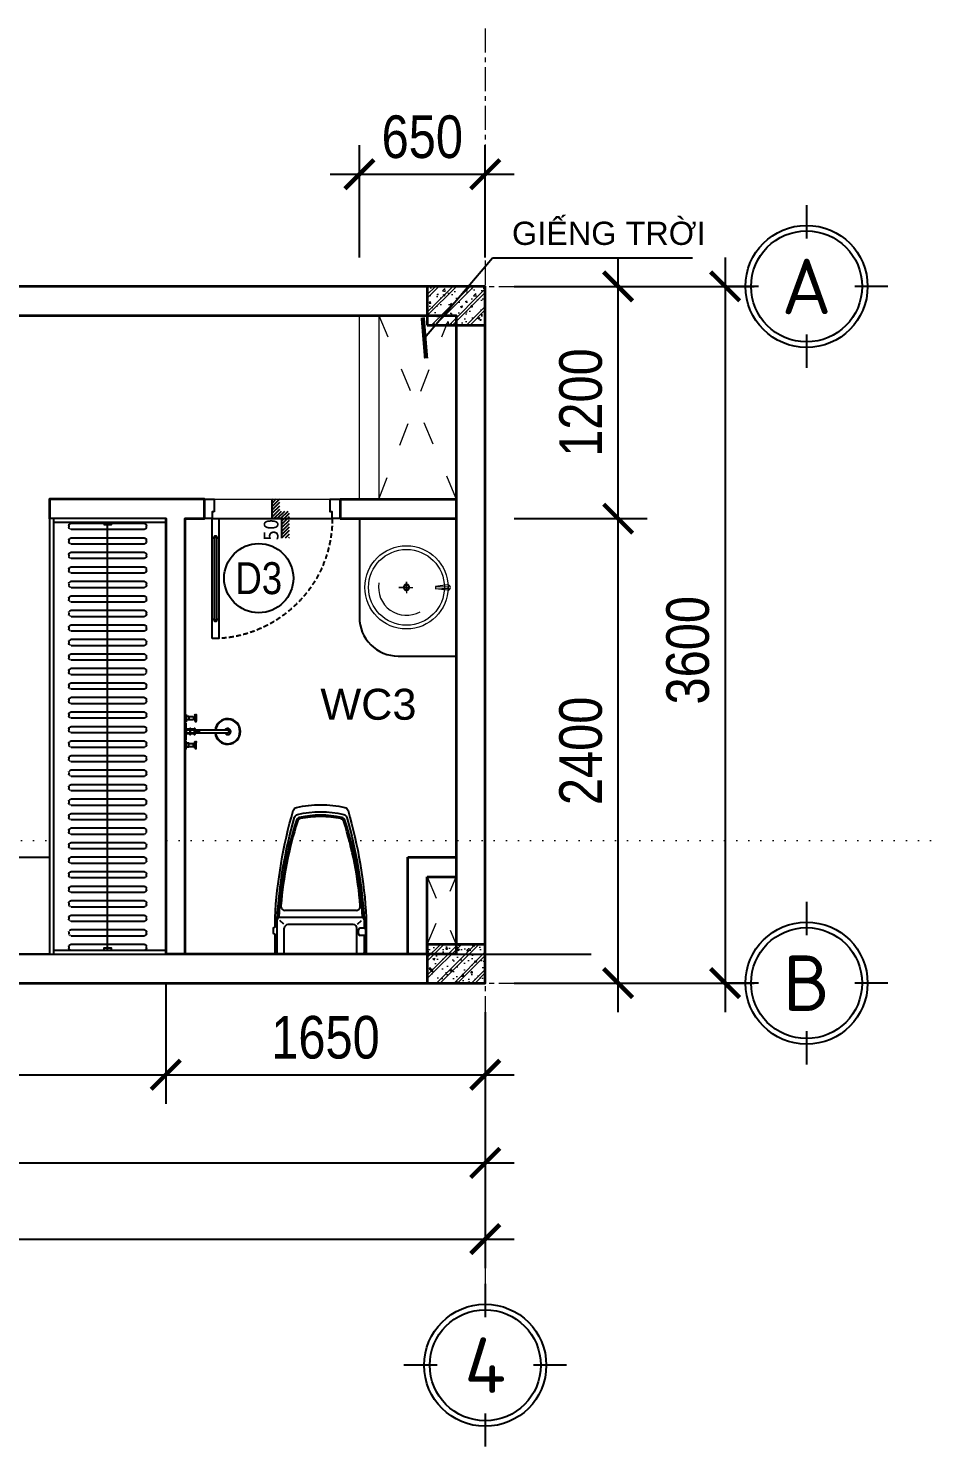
# Model space of a CAD drawing. Header units: inches. Extents: x 236662 to 497023, y -248575 to 81795.
# Drawn here: x 304885 to 309534, y -37634 to -30306 of the extents above; entities that cross this region are included whole.
import ezdxf
from ezdxf.enums import TextEntityAlignment as Align

# ---------------------------------------------------------------- set-up
doc = ezdxf.new("R2010")
doc.units = ezdxf.units.IN
doc.header["$LTSCALE"] = 10
doc.header["$MEASUREMENT"] = 0
doc.set_wipeout_variables(frame=1)
for name, pattern in [('ACAD_ISO03W100', [30, 12, -18]), ('CENTER', [2, 1.25, -0.25, 0.25, -0.25]), ('CENTER2', [1.125, 0.75, -0.125, 0.125, -0.125]), ('DOT2', [0.125, 0, -0.125]), ('HIDDEN', [0.375, 0.25, -0.125])]:
    doc.linetypes.add(name, pattern=pattern)
for name, color, linetype in [('01. HP_TEXT', 9, 'Continuous'), ('04. HP_CUA', 153, 'Continuous'), ('07. HP_KY HIEU', 43, 'Continuous'), ('07. HP_KY HIEU @ 1', 43, 'Continuous'), ('08. HP_DIM', 118, 'Continuous'), ('10. HP_VAT DUNG 1', 144, 'Continuous'), ('TEXT', 2, 'Continuous'), ('truc', 2, 'CENTER2')]:
    doc.layers.add(name, color=color, linetype=linetype)
for name, color, linetype, lineweight in [('02. HP_BE TONG', 1, 'Continuous', 35), ('03. HP_TUONG', 2, 'Continuous', 35), ('05. HP_TRUC', 251, 'CENTER', 5), ('06. HP_THAY 2', 147, 'Continuous', 13), ('09_HP_HATCH', 8, 'Continuous', 5), ('14. HP_OPENING', 250, 'ACAD_ISO03W100', 5), ('net-025', 3, 'Continuous', 25)]:
    doc.layers.add(name, color=color, linetype=linetype, lineweight=lineweight)
doc.styles.add('ISOCP50', font='isocpeur.ttf')
doc.styles.get("Standard").update_dxf_attribs({"font": 'arial.ttf'})
doc.styles.add('Tahoma', font='tahoma.ttf')
doc.styles.add('TEXT (none)', font='arial.ttf')
doc.styles.add('text2', font='VHELVCN.TTF')
doc.styles.add('TEXTS', font='VHELVCN.TTF')
doc.styles.add('TITLE', font='VHELVCN.TTF')
doc.dimstyles.new('AL-100', dxfattribs={"dimtxt": 220, "dimasz": 150, "dimexe": 150, "dimexo": 150, "dimgap": 80, "dimtad": 1, "dimdec": 0, "dimzin": 9, "dimtxsty": 'text2', "dimblk": 'ARCHTICK', "dimcen": 1, "dimdle": 150, "dimclrd": 256, "dimclre": 256, "dimclrt": 7, "dimadec": 0, "dimazin": 0, "dimtfac": 1, "dimtdec": 0, "dimtix": 1, "dimtmove": 2, "dimatfit": 3, "dimldrblk": 'ARCHTICK', "dimfxl": 1, "dimtolj": 1, "dimtzin": 0, "dimlwd": -1, "dimlwe": -1, "dimarcsym": 0})

# ---------------------------------------------------------------- blocks, each defined once
blk = doc.blocks.new('_ArchTick')
at = {"color": 0, "linetype": 'ByBlock', "const_width": 0.15}
blk.add_lwpolyline([(-0.5, -0.5), (0.5, 0.5)], dxfattribs=at)
blk = doc.blocks.new('*D125')
at = {"layer": '08. HP_DIM', "transparency": 16777216}
for p, q in [((292244.5, -35389.2), (292244.5, -36712.1)), ((307244.5, -35389.2), (307244.5, -36712.1)), ((292094.5, -36562.1), (307394.5, -36562.1))]:
    blk.add_line(p, q, dxfattribs=at)
at = {"layer": 'Defpoints', "color": 0, "transparency": 16777216}
for p in [(292244.5, -35239.2), (307244.5, -35239.2), (307244.5, -36562.1)]:
    blk.add_point(p, dxfattribs=at)
at = {"layer": '08. HP_DIM', "transparency": 16777216, "xscale": 150, "yscale": 150, "zscale": 150, "rotation": 180}
blk.add_blockref('_ArchTick', (292244.5, -36562.1), dxfattribs=at)
at = {"layer": '08. HP_DIM', "transparency": 16777216, "xscale": 150, "yscale": 150, "zscale": 150}
blk.add_blockref('_ArchTick', (307244.5, -36562.1), dxfattribs=at)
at = {"layer": '08. HP_DIM', "color": 7, "transparency": 16777216, "insert": (299244.5, -36369.8), "char_height": 220, "attachment_point": 5, "style": 'text2'}
blk.add_mtext('\\A1;15000', dxfattribs=at)
blk = doc.blocks.new('*D128')
at = {"layer": '08. HP_DIM', "transparency": 16777216}
for p, q in [((305594.5, -35239.2), (305594.5, -35862.7)), ((301794.5, -35389.2), (301794.5, -35862.7)), ((301644.5, -35712.7), (305744.5, -35712.7))]:
    blk.add_line(p, q, dxfattribs=at)
at = {"layer": 'Defpoints', "color": 0, "transparency": 16777216}
for p in [(305594.5, -35089.2), (301794.5, -35239.2), (305594.5, -35712.7)]:
    blk.add_point(p, dxfattribs=at)
at = {"layer": '08. HP_DIM', "transparency": 16777216, "xscale": 150, "yscale": 150, "zscale": 150, "rotation": 180}
blk.add_blockref('_ArchTick', (301794.5, -35712.7), dxfattribs=at)
at = {"layer": '08. HP_DIM', "transparency": 16777216, "xscale": 150, "yscale": 150, "zscale": 150}
blk.add_blockref('_ArchTick', (305594.5, -35712.7), dxfattribs=at)
at = {"layer": '08. HP_DIM', "color": 7, "transparency": 16777216, "insert": (303694.5, -35520.4), "char_height": 220, "attachment_point": 5, "style": 'text2'}
blk.add_mtext('\\A1;3800', dxfattribs=at)
blk = doc.blocks.new('grid test1')
at = {"ltscale": 20}
for p, q in [((0, 440), (0, 260)), ((-260, 0), (-440, 0)), ((440, 0), (260, 0)), ((0, -260), (0, -440))]:
    blk.add_line(p, q, dxfattribs=at)
at = {"color": 251, "ltscale": 20, "true_color": 0x636466}
for radius in [330, 300]:
    blk.add_circle((0, 0), radius, dxfattribs=at)
at = {"layer": '01. HP_TEXT', "color": 2, "ltscale": 20, "true_color": 0xf1eb1f, "style": 'ISOCP50'}
blk.add_attdef('GRID', text='', height=300, dxfattribs=at).set_placement((-36.9, 0.3), align=Align.MIDDLE_CENTER)
blk = doc.blocks.new('zcsadsdasd3')
at = {"layer": '05. HP_TRUC', "ltscale": 10}
for p, q in [((0, 4933.4), (0, -1554.2)), ((-15929.6, 3600), (1239.1, 3600)), ((-15929.6, 0), (1239.1, 0))]:
    blk.add_line(p, q, dxfattribs=at)
at = {"layer": '07. HP_KY HIEU @ 1', "ltscale": 20}
ref = blk.add_blockref('grid test1', (1659.5, 3600), dxfattribs=dict(at, xscale=0.9555000001564621, yscale=0.9555000001564621, zscale=0.9555000001564621))
ref.add_attrib('GRID', 'A', dxfattribs={"layer": 'TEXT', "ltscale": 20, "height": 286.6, "style": 'ISOCP50'}).set_placement((1659.5, 3600), align=Align.MIDDLE_CENTER)
ref = blk.add_blockref('grid test1', (1659.5, 0), dxfattribs=dict(at, xscale=0.9555000001564621, yscale=0.9555000001564621, zscale=0.9555000001564621))
ref.add_attrib('GRID', 'B', dxfattribs={"layer": 'TEXT', "ltscale": 20, "height": 286.6, "style": 'ISOCP50'}).set_placement((1659.5, 0), align=Align.MIDDLE_CENTER)
ref = blk.add_blockref('grid test1', (0, -1974.6), dxfattribs=dict(at, xscale=0.9555000001564621, yscale=0.9555000001564621, zscale=0.9555000001564621))
ref.add_attrib('GRID', '4', dxfattribs={"layer": 'TEXT', "ltscale": 20, "height": 286.6, "style": 'ISOCP50'}).set_placement((0, -1974.6), align=Align.MIDDLE_CENTER)
blk = doc.blocks.new('*D139')
at = {"layer": '08. HP_DIM', "transparency": 16777216}
for p, q in [((305594.5, -35239.2), (305594.5, -35862.7)), ((307244.5, -35389.2), (307244.5, -35862.7)), ((305444.5, -35712.7), (307394.5, -35712.7))]:
    blk.add_line(p, q, dxfattribs=at)
at = {"layer": 'Defpoints', "color": 0, "transparency": 16777216}
for p in [(305594.5, -35089.2), (307244.5, -35239.2), (307244.5, -35712.7)]:
    blk.add_point(p, dxfattribs=at)
at = {"layer": '08. HP_DIM', "transparency": 16777216, "xscale": 150, "yscale": 150, "zscale": 150, "rotation": 180}
blk.add_blockref('_ArchTick', (305594.5, -35712.7), dxfattribs=at)
at = {"layer": '08. HP_DIM', "transparency": 16777216, "xscale": 150, "yscale": 150, "zscale": 150}
blk.add_blockref('_ArchTick', (307244.5, -35712.7), dxfattribs=at)
at = {"layer": '08. HP_DIM', "color": 7, "transparency": 16777216, "insert": (306419.5, -35520.4), "char_height": 220, "attachment_point": 5, "style": 'text2'}
blk.add_mtext('\\A1;1650', dxfattribs=at)
blk = doc.blocks.new('*D134')
at = {"layer": '08. HP_DIM', "transparency": 16777216}
for p, q in [((307930.7, -35389.2), (307930.7, -32689.2)), ((307394.5, -32839.2), (308080.7, -32839.2)), ((307394.5, -35239.2), (308080.7, -35239.2))]:
    blk.add_line(p, q, dxfattribs=at)
at = {"layer": 'Defpoints', "color": 0, "transparency": 16777216}
for p in [(307244.5, -32839.2), (307930.7, -32839.2), (307244.5, -35239.2)]:
    blk.add_point(p, dxfattribs=at)
at = {"layer": '08. HP_DIM', "transparency": 16777216, "xscale": 150, "yscale": 150, "zscale": 150}
for p, rotation in [((307930.7, -32839.2), 90), ((307930.7, -35239.2), 270)]:
    blk.add_blockref('_ArchTick', p, dxfattribs=dict(at, rotation=rotation))
at = {"layer": '08. HP_DIM', "color": 7, "transparency": 16777216, "insert": (307738.4, -34039.2), "char_height": 220, "attachment_point": 5, "rotation": 90, "style": 'text2'}
blk.add_mtext('\\A1;2400', dxfattribs=at)
blk = doc.blocks.new('*D135')
at = {"layer": '08. HP_DIM', "transparency": 16777216}
for p, q in [((307930.7, -32989.2), (307930.7, -31489.2)), ((307394.5, -31639.2), (308080.7, -31639.2)), ((307394.5, -32839.2), (308080.7, -32839.2))]:
    blk.add_line(p, q, dxfattribs=at)
at = {"layer": 'Defpoints', "color": 0, "transparency": 16777216}
for p in [(307244.5, -31639.2), (307930.7, -31639.2), (307244.5, -32839.2)]:
    blk.add_point(p, dxfattribs=at)
at = {"layer": '08. HP_DIM', "transparency": 16777216, "xscale": 150, "yscale": 150, "zscale": 150}
for p, rotation in [((307930.7, -31639.2), 90), ((307930.7, -32839.2), 270)]:
    blk.add_blockref('_ArchTick', p, dxfattribs=dict(at, rotation=rotation))
at = {"layer": '08. HP_DIM', "color": 7, "transparency": 16777216, "insert": (307738.4, -32239.2), "char_height": 220, "attachment_point": 5, "rotation": 90, "style": 'text2'}
blk.add_mtext('\\A1;1200', dxfattribs=at)
blk = doc.blocks.new('*D136')
at = {"layer": '08. HP_DIM', "transparency": 16777216}
for p, q in [((306594.5, -31489.2), (306594.5, -30909.6)), ((307244.5, -31489.2), (307244.5, -30909.6)), ((306444.5, -31059.6), (307394.5, -31059.6))]:
    blk.add_line(p, q, dxfattribs=at)
at = {"layer": 'Defpoints', "color": 0, "transparency": 16777216}
for p in [(307244.5, -31059.6), (306594.5, -31639.2), (307244.5, -31639.2)]:
    blk.add_point(p, dxfattribs=at)
at = {"layer": '08. HP_DIM', "transparency": 16777216, "xscale": 150, "yscale": 150, "zscale": 150, "rotation": 180}
blk.add_blockref('_ArchTick', (306594.5, -31059.6), dxfattribs=at)
at = {"layer": '08. HP_DIM', "transparency": 16777216, "xscale": 150, "yscale": 150, "zscale": 150}
blk.add_blockref('_ArchTick', (307244.5, -31059.6), dxfattribs=at)
at = {"layer": '08. HP_DIM', "color": 7, "transparency": 16777216, "insert": (306919.5, -30867.2), "char_height": 220, "attachment_point": 5, "style": 'text2'}
blk.add_mtext('\\A1;650', dxfattribs=at)
blk = doc.blocks.new('ádasdzz')
at = {"layer": 'truc', "color": 2, "linetype": 'DOT2', "lineweight": 5, "ltscale": 50}
blk.add_lwpolyline([(450.4, -644.4), (6833.8, -644.4), (6833.8, -2300.2), (21309.6, -2300.2)], dxfattribs=at)
blk = doc.blocks.new('*D1326')
at = {"layer": '08. HP_DIM', "transparency": 16777216}
for p, q in [((-15000, -3750), (-15000, -5072.9)), ((0, -3750), (0, -5072.9)), ((-15150, -4922.9), (150, -4922.9))]:
    blk.add_line(p, q, dxfattribs=at)
at = {"layer": 'Defpoints', "color": 0, "transparency": 16777216}
for p in [(-15000, -3600), (0, -3600), (0, -4922.9)]:
    blk.add_point(p, dxfattribs=at)
at = {"layer": '08. HP_DIM', "transparency": 16777216, "xscale": 150, "yscale": 150, "zscale": 150, "rotation": 180}
blk.add_blockref('_ArchTick', (-15000, -4922.9), dxfattribs=at)
at = {"layer": '08. HP_DIM', "transparency": 16777216, "xscale": 150, "yscale": 150, "zscale": 150}
blk.add_blockref('_ArchTick', (0, -4922.9), dxfattribs=at)
at = {"layer": '08. HP_DIM', "color": 7, "transparency": 16777216, "insert": (-8000, -4730.6), "char_height": 220, "attachment_point": 5, "style": 'text2'}
blk.add_mtext('\\A1;15000', dxfattribs=at)
blk = doc.blocks.new('COT')
at = {"layer": '09_HP_HATCH'}
h = blk.add_hatch(dxfattribs=at)
h.set_pattern_fill('CHAU-01', color=256, scale=15, pattern_type=2)
h.set_pattern_definition([(50, (-55276.965, -37444.2), (107.58903, -9.41282), [11.25, -123.75]), (355, (-55276.97, -37444.2), (-20.8127, 112.82882), [9, -99]), (100.4514, (-55268, -37444.99), (86.7764, 103.41593), [9.56103, -105.17132]), (46.1842, (-55276.97, -37414.2), (160.08616, -24.82785), [16.875, -185.625]), (96.6356, (-55263.62, -37416.27), (140.1994, 146.11768), [14.34154, -157.75695]), (351.1842, (-55276.97, -37414.2), (140.1993, 146.1178), [13.5, -148.5]), (21, (-55261.965, -37421.7), (89.53606, -60.39283), [11.25, -123.75]), (326, (-55261.97, -37421.7), (36.4973, 108.7725), [9, -99]), (71.4514, (-55254.5, -37426.73), (126.0334, 48.37957), [9.56103, -105.17132]), (37.5, (-55276.965, -37444.2), (1.823978, 49.934078), [0, -97.8, 0, -100.5, 0, -99.375]), (7.5, (-55276.965, -37444.2), (39.46043, 59.161757), [0, -57.3, 0, -95.55, 0, -37.875]), (327.5, (-55310.415, -37444.2), (80.073365, -3.38323), [0, -37.5, 0, -117, 0, -155.25]), (317.5, (-55325.415, -37444.2), (87.477925, 15.01575), [0, -48.75, 0, -77.7, 0, -110.25]), (45, (-55276.965, -37444.2), (-45.07806, 45.07806), []), (45, (-55276.965, -37425.827), (-45.07806, 45.07806), [])])
h.paths.add_polyline_path([(0, -200), (300, -200), (300, 0), (0, 0)])
at = {"layer": '02. HP_BE TONG'}
blk.add_lwpolyline([(0, -200), (300, -200), (300, 0), (0, 0)], close=True, dxfattribs=at)
blk = doc.blocks.new('ádasdwdczxzc')
at = {"layer": '03. HP_TUONG'}
for p in [(-300, 3600), (-300, 200)]:
    blk.add_blockref('COT', p, dxfattribs=at)
blk = doc.blocks.new('*D1329')
at = {"layer": '08. HP_DIM', "transparency": 16777216}
for p, q in [((-5450, -3750), (-5450, -4679)), ((0, -3750), (0, -4679)), ((-5600, -4529), (150, -4529))]:
    blk.add_line(p, q, dxfattribs=at)
at = {"layer": 'Defpoints', "color": 0, "transparency": 16777216}
for p in [(-5450, -3600), (0, -3600), (0, -4529)]:
    blk.add_point(p, dxfattribs=at)
at = {"layer": '08. HP_DIM', "transparency": 16777216, "xscale": 150, "yscale": 150, "zscale": 150, "rotation": 180}
blk.add_blockref('_ArchTick', (-5450, -4529), dxfattribs=at)
at = {"layer": '08. HP_DIM', "transparency": 16777216, "xscale": 150, "yscale": 150, "zscale": 150}
blk.add_blockref('_ArchTick', (0, -4529), dxfattribs=at)
at = {"layer": '08. HP_DIM', "color": 7, "transparency": 16777216, "insert": (-2725, -4336.7), "char_height": 220, "attachment_point": 5, "style": 'text2'}
blk.add_mtext('\\A1;5450', dxfattribs=at)
blk = doc.blocks.new('*D1330')
at = {"layer": '08. HP_DIM', "transparency": 16777216}
for p, q in [((1239.1, 150), (1239.1, -3750)), ((365, 0), (1389.1, 0)), ((365, -3600), (1389.1, -3600))]:
    blk.add_line(p, q, dxfattribs=at)
at = {"layer": 'Defpoints', "color": 0, "transparency": 16777216}
for p in [(215, 0), (215, -3600), (1239.1, -3600)]:
    blk.add_point(p, dxfattribs=at)
at = {"layer": '08. HP_DIM', "transparency": 16777216, "xscale": 150, "yscale": 150, "zscale": 150}
for p, rotation in [((1239.1, 0), 90), ((1239.1, -3600), 270)]:
    blk.add_blockref('_ArchTick', p, dxfattribs=dict(at, rotation=rotation))
at = {"layer": '08. HP_DIM', "color": 7, "transparency": 16777216, "insert": (1046.7, -1880), "char_height": 220, "attachment_point": 5, "rotation": 90, "style": 'text2'}
blk.add_mtext('\\A1;3600', dxfattribs=at)
blk = doc.blocks.new('Step Symbol - Metric')
h = blk.add_hatch()
h.set_pattern_fill('_USER', color=0, angle=45, style=0, pattern_type=0)
h.set_pattern_definition([(45, (0, 4), (-0.70711, 0.70711), [])])
h.paths.add_polyline_path([(8, 0), (8, -3), (-3, -3), (-3, 1), (-8, 1), (-8, 4), (0, 4), (0, 0)])
at = {"color": 0}
blk.add_lwpolyline([(8, 0), (0, 0), (0, 4), (-8, 4)], dxfattribs=at)
blk.add_attdef('Step', (2, 2), '', height=3, dxfattribs=at)
blk = doc.blocks.new('DRFHBTY')
at = {"color": 251, "linetype": 'Continuous', "lineweight": 0}
for p, q in [((1752204.3, 23778), (1752144.7, 23778)), ((1752175.2, 23778), (1752175.2, 23817.3)), ((1752175.2, 23817.3), (1752175.2, 23744.6)), ((1752175.2, 23778), (1752175.2, 23815.8)), ((1752175.2, 23815.8), (1752175.2, 23747.5)), ((1752175.2, 23778), (1752204.3, 23778))]:
    blk.add_line(p, q, dxfattribs=at)
at = {"lineweight": 0}
for p, q in [((1752160.5, 23565.4), (1752168.1, 23627.9)), ((1752168.1, 23627.9), (1752171, 23563)), ((1752180.1, 23627.9), (1752168.1, 23627.9)), ((1752180.1, 23627.9), (1752177.3, 23563)), ((1752187.8, 23565.4), (1752180.1, 23627.9)), ((1752171, 23563), (1752175.2, 23563)), ((1752177.3, 23563), (1752173, 23563))]:
    blk.add_line(p, q, dxfattribs=at)
for radius in [215, 195.9]:
    blk.add_circle((1752175.2, 23778), radius, dxfattribs=at)
at = {"color": 251, "lineweight": 0}
blk.add_arc((1752175.2, 23778), 144.6, 80.60393, 208.92103, dxfattribs=at)
at = {"color": 251, "linetype": 'Continuous', "lineweight": 0}
for centre, radius, start, end in [((1752174.8, 23778), 16.2, 89.17695, 270.82305), ((1752174.8, 23778), 12, 88.88475, 271.11525), ((1752175.2, 23778), 16.2, 269.17695, 90.82305), ((1752175.2, 23778), 12, 268.88475, 91.11525)]:
    blk.add_arc(centre, radius, start, end, dxfattribs=at)
at = {"lineweight": 0}
for centre, start, end in [((1752174, 23564.2), 175.15312, 270.36843), ((1752174.2, 23564.2), 269.63157, 4.84688)]:
    blk.add_arc(centre, 13.6, start, end, dxfattribs=at)
blk = doc.blocks.new('*U303')
blk.add_wipeout([(2250, -600), (0, -600), (0, 0), (2250, 0)])
for p, q in [((0, -600), (0, 0)), ((0, 0), (2250, 0)), ((20, -580), (20, 0)), ((2230, 0), (2230, -580)), ((2250, 0), (2250, -600)), ((2250, -580), (0, -580)), ((2250, -600), (0, -600))]:
    blk.add_line(p, q)
at = {"linetype": 'HIDDEN'}
blk.add_line((20, -300), (2230, -300), dxfattribs=at)
at = {"linetype": 'HIDDEN', "ltscale": 0.3}
for points in [[(30, -100), (40, -100, -0.414214), (50, -110), (50, -490, -0.414214), (40, -500), (30, -500, -0.414214), (20, -490), (20, -110, -0.414214)], [(105, -100), (115, -100, -0.414214), (125, -110), (125, -490, -0.414214), (115, -500), (105, -500, -0.414214), (95, -490), (95, -110, -0.414214)], [(180, -100), (190, -100, -0.414214), (200, -110), (200, -490, -0.414214), (190, -500), (180, -500, -0.414214), (170, -490), (170, -110, -0.414214)], [(255, -100), (265, -100, -0.414214), (275, -110), (275, -490, -0.414214), (265, -500), (255, -500, -0.414214), (245, -490), (245, -110, -0.414214)], [(330, -100), (340, -100, -0.414214), (350, -110), (350, -490, -0.414214), (340, -500), (330, -500, -0.414214), (320, -490), (320, -110, -0.414214)], [(405, -100), (415, -100, -0.414214), (425, -110), (425, -490, -0.414214), (415, -500), (405, -500, -0.414214), (395, -490), (395, -110, -0.414214)], [(480, -100), (490, -100, -0.414214), (500, -110), (500, -490, -0.414214), (490, -500), (480, -500, -0.414214), (470, -490), (470, -110, -0.414214)], [(555, -100), (565, -100, -0.414214), (575, -110), (575, -490, -0.414214), (565, -500), (555, -500, -0.414214), (545, -490), (545, -110, -0.414214)], [(630, -100), (640, -100, -0.414214), (650, -110), (650, -490, -0.414214), (640, -500), (630, -500, -0.414214), (620, -490), (620, -110, -0.414214)], [(705, -100), (715, -100, -0.414214), (725, -110), (725, -490, -0.414214), (715, -500), (705, -500, -0.414214), (695, -490), (695, -110, -0.414214)], [(780, -100), (790, -100, -0.414214), (800, -110), (800, -490, -0.414214), (790, -500), (780, -500, -0.414214), (770, -490), (770, -110, -0.414214)], [(855, -100), (865, -100, -0.414214), (875, -110), (875, -490, -0.414214), (865, -500), (855, -500, -0.414214), (845, -490), (845, -110, -0.414214)], [(930, -100), (940, -100, -0.414214), (950, -110), (950, -490, -0.414214), (940, -500), (930, -500, -0.414214), (920, -490), (920, -110, -0.414214)], [(1005, -100), (1015, -100, -0.414214), (1025, -110), (1025, -490, -0.414214), (1015, -500), (1005, -500, -0.414214), (995, -490), (995, -110, -0.414214)], [(1080, -100), (1090, -100, -0.414214), (1100, -110), (1100, -490, -0.414214), (1090, -500), (1080, -500, -0.414214), (1070, -490), (1070, -110, -0.414214)], [(1155, -100), (1165, -100, -0.414214), (1175, -110), (1175, -490, -0.414214), (1165, -500), (1155, -500, -0.414214), (1145, -490), (1145, -110, -0.414214)], [(1230, -100), (1240, -100, -0.414214), (1250, -110), (1250, -490, -0.414214), (1240, -500), (1230, -500, -0.414214), (1220, -490), (1220, -110, -0.414214)], [(1305, -100), (1315, -100, -0.414214), (1325, -110), (1325, -490, -0.414214), (1315, -500), (1305, -500, -0.414214), (1295, -490), (1295, -110, -0.414214)], [(1380, -100), (1390, -100, -0.414214), (1400, -110), (1400, -490, -0.414214), (1390, -500), (1380, -500, -0.414214), (1370, -490), (1370, -110, -0.414214)], [(1455, -100), (1465, -100, -0.414214), (1475, -110), (1475, -490, -0.414214), (1465, -500), (1455, -500, -0.414214), (1445, -490), (1445, -110, -0.414214)], [(1530, -100), (1540, -100, -0.414214), (1550, -110), (1550, -490, -0.414214), (1540, -500), (1530, -500, -0.414214), (1520, -490), (1520, -110, -0.414214)], [(1605, -100), (1615, -100, -0.414214), (1625, -110), (1625, -490, -0.414214), (1615, -500), (1605, -500, -0.414214), (1595, -490), (1595, -110, -0.414214)], [(1680, -100), (1690, -100, -0.414214), (1700, -110), (1700, -490, -0.414214), (1690, -500), (1680, -500, -0.414214), (1670, -490), (1670, -110, -0.414214)], [(1755, -100), (1765, -100, -0.414214), (1775, -110), (1775, -490, -0.414214), (1765, -500), (1755, -500, -0.414214), (1745, -490), (1745, -110, -0.414214)], [(1830, -100), (1840, -100, -0.414214), (1850, -110), (1850, -490, -0.414214), (1840, -500), (1830, -500, -0.414214), (1820, -490), (1820, -110, -0.414214)], [(1905, -100), (1915, -100, -0.414214), (1925, -110), (1925, -490, -0.414214), (1915, -500), (1905, -500, -0.414214), (1895, -490), (1895, -110, -0.414214)], [(1980, -100), (1990, -100, -0.414214), (2000, -110), (2000, -490, -0.414214), (1990, -500), (1980, -500, -0.414214), (1970, -490), (1970, -110, -0.414214)], [(2055, -100), (2065, -100, -0.414214), (2075, -110), (2075, -490, -0.414214), (2065, -500), (2055, -500, -0.414214), (2045, -490), (2045, -110, -0.414214)], [(2130, -100), (2140, -100, -0.414214), (2150, -110), (2150, -490, -0.414214), (2140, -500), (2130, -500, -0.414214), (2120, -490), (2120, -110, -0.414214)], [(2205, -100), (2215, -100, -0.414214), (2225, -110), (2225, -490, -0.414214), (2215, -500), (2205, -500, -0.414214), (2195, -490), (2195, -110, -0.414214)]]:
    blk.add_lwpolyline(points, format="xyb", close=True, dxfattribs=at)
for points in [[(20, -320), (20, -280), (30, -280), (30, -320)], [(2220, -320), (2220, -280), (2230, -280), (2230, -320)]]:
    blk.add_lwpolyline(points, close=True)
blk = doc.blocks.new('*U68')
blk.add_wipeout([(-700, 0), (2300, 0), (2300, -500), (900, -500), (900, -2000), (-700, -2000), (-700, -500), (-700, -500)])
for p, q in [((-700, -50), (900, -50)), ((-700, -100), (900, -100)), ((-600, -1900), (-600, -100)), ((800, -100), (800, -1900)), ((500, -500), (-600, -500)), ((500, -500), (500, -800)), ((500, -500), (800, -800)), ((500, -800), (800, -800)), ((800, -1900), (-600, -1900))]:
    blk.add_line(p, q)
for points in [[(-700, 0), (-700, -500), (-700, -500), (-700, 0)], [(-700, 0), (900, 0), (900, -2000), (-700, -2000)], [(900, 0), (900, -500), (2300, -500), (2300, 0)], [(750, -150), (750, -450), (-550, -450), (-550, -150)]]:
    blk.add_lwpolyline(points, close=True)
blk = doc.blocks.new('FDGGDFGDFGDFGFD')
at = {"color": 252}
for p, q in [((-127.4, 212.8), (-127.4, 193.9)), ((-92.3, 212.8), (-92.3, 193.9)), ((-215.1, 175), (-215.1, -175)), ((-180, 204.7), (-180, -204.7)), ((-146.7, 181.8), (-165.9, 201)), ((-144.9, 160.6), (-144.9, -160.6)), ((0, 178.6), (-126.9, 178.6)), ((-100.4, 185.8), (-119.3, 185.8)), ((-146.7, -181.8), (-165.9, -201)), ((0, -178.6), (-126.9, -178.6))]:
    blk.add_line(p, q, dxfattribs=at)
blk.add_lwpolyline([(-100.4, 220.9, -0.381966), (-92.3, 213.7), (-9, 213.7, -0.414214), (0, 204.7), (0, -204.7, -0.414214), (-9, -213.7), (-171, -213.7, -0.056436), (-673.2, -128.2, -0.271858), (-687.3, -113.3, -0.114547), (-687.2, 113.4, -0.271578), (-673, 128.2, -0.056423), (-171, 213.7), (-127.3, 213.7, -0.381966), (-119.3, 220.9)], format="xyb", close=True, dxfattribs=at)
blk.add_lwpolyline([(-237, 195.2), (-237, 195.2)], close=True, dxfattribs=at)
for centre, radius, start, end in [((-171, 204.7), 9, 90, 180), ((-85, -1683.8), 1892.3, 92.87428, 107.65536), ((-85, -1683.8), 1885.1, 94.62454, 107.52765), ((-235.4, 175), 20.3, 0, 94.62462), ((-126.9, 160.6), 18, 90, 180), ((-119.3, 193.9), 8.1, 180, 270), ((-100.4, 193.9), 8.1, 270, 0), ((-201.2, 0), 482.8, 167.50587, 192.49413), ((-195.6, -0.6), 481.2, 168.10049, 191.73735), ((-652.8, 100.1), 20.3, 107.65536, 167.50587), ((-646.6, 94.5), 20.3, 107.52765, 168.10049), ((-652.8, -100.1), 20.3, 192.49413, 252.34464), ((-646.9, -94.4), 20.3, 191.73735, 252.46396), ((-85, 1683.8), 1892.3, 252.34464, 267.12572), ((-85, 1683.8), 1885.1, 252.46396, 265.37538), ((-235.4, -175), 20.3, 265.37538, 0), ((-171, -204.7), 9, 180, 270), ((-126.9, -160.6), 18, 180, 270)]:
    blk.add_arc(centre, radius, start, end, dxfattribs=at)
blk = doc.blocks.new('xi bet')
blk.add_lwpolyline([(-4710337.2, 6048009.8), (-4710167.1, 6048009.8, 0.414214), (-4710157.7, 6048019.2), (-4710157.7, 6048449.2, 0.414214), (-4710167.1, 6048458.6), (-4710254.6, 6048458.6, 0.381966), (-4710263.1, 6048466.2), (-4710282.9, 6048466.2, 0.381966), (-4710291.4, 6048458.6), (-4710337.2, 6048458.6, 0.056423), (-4710864.4, 6048368.9, 0.271578), (-4710879.2, 6048353.2, 0.114547), (-4710879.3, 6048115.2, 0.271858), (-4710864.5, 6048099.6, 0.056436)], format="xyb", close=True)
at = {"linetype": 'Continuous', "xscale": -1, "rotation": 180}
blk.add_blockref('FDGGDFGDFGDFGFD', (-4710157.7, 6048234.2), dxfattribs=at)
blk = doc.blocks.new('voisen')
for p, q in [((0, -108.4), (0, 108.4)), ((0, 88.6), (6.3, 88.6)), ((0, 50.8), (0, 88.6)), ((6.3, 88.6), (6.3, 50.8)), ((6.3, 60.3), (6.3, 79.1)), ((6.3, 50.8), (0, 50.8)), ((220.1, 7.9), (6.3, 7.9)), ((220.1, -7.9), (6.3, -7.9))]:
    blk.add_line(p, q)
at = {"color": 251}
for p, q in [((6.3, 79.1), (18.9, 79.1)), ((18.9, 79.1), (18.9, 60.3)), ((18.9, 77.6), (44, 77.6)), ((44, 77.6), (44, 61.8)), ((44, 74.1), (50.3, 74.1)), ((50.3, 85.3), (50.3, 54.1)), ((50.3, 74.1), (50.3, 65.3)), ((57.8, 85.3), (57.8, 54.1)), ((18.9, 60.3), (6.3, 60.3)), ((25.1, 12.6), (6.3, 12.6)), ((18.9, 61.8), (44, 61.8)), ((47.2, 12.6), (28.3, 12.6)), ((44, 65.3), (50.3, 65.3)), ((50.3, 69.7), (57.8, 69.7)), ((53.2, 6.3), (53.2, -6.3)), ((53.2, 6.3), (53.2, -6.3)), ((54.5, 6.3), (54.5, -6.3)), ((56.2, 6.3), (56.2, -6.3)), ((57.5, 6.3), (57.5, -6.3)), ((58.3, 6.3), (58.3, -6.3)), ((58.8, 6.3), (58.8, -6.3)), ((62.8, 6.3), (62.8, -6.3)), ((64.2, 6.3), (64.2, -6.3)), ((65.5, 6.3), (65.5, -6.3)), ((66.2, 6.3), (66.2, -6.3)), ((66.8, 6.3), (66.8, -6.3)), ((66.9, 6.3), (66.9, -6.3)), ((66.9, 6.3), (66.9, -6.3)), ((67.1, 6.3), (67.1, -6.3)), ((67.6, 6.3), (67.6, -6.3)), ((68.4, 6.3), (68.4, -6.3)), ((69.6, 6.3), (69.6, -6.3)), ((71, 6.3), (71, -6.3)), ((72.3, 6.3), (72.3, -6.3)), ((25.1, -12.6), (6.3, -12.6)), ((18.9, -61.8), (44, -61.8)), ((47.2, -12.6), (28.3, -12.6)), ((44, -77.6), (44, -61.8)), ((44, -65.3), (50.3, -65.3)), ((50.3, -85.3), (50.3, -54.1)), ((50.3, -74.1), (50.3, -65.3)), ((50.3, -69.7), (57.8, -69.7)), ((57.8, -85.3), (57.8, -54.1)), ((18.9, -77.6), (44, -77.6)), ((44, -74.1), (50.3, -74.1))]:
    blk.add_line(p, q, dxfattribs=at)
for points in [[(0, 40.9), (0, -40.9), (6.3, -40.9), (6.3, 40.9)], [(0, 15.7), (6.3, 15.7), (6.3, -15.7), (0, -15.7)], [(0, -88.6), (6.3, -88.6), (6.3, -50.8), (0, -50.8)]]:
    blk.add_lwpolyline(points, close=True)
for points in [[(25.1, 15.7), (25.1, -15.7), (28.3, -15.7), (28.3, 15.7)], [(47.2, 15.7), (47.2, -15.7), (50.3, -15.7), (50.3, 15.7)], [(53.2, 6.3), (53.2, -6.3), (72.3, -6.3), (72.3, 6.3)], [(6.3, -60.3), (6.3, -79.1), (18.9, -79.1), (18.9, -60.3)]]:
    blk.add_lwpolyline(points, close=True, dxfattribs=at)
for start, end in [(23.74226, 53.62997), (306.37393, 336.26163)]:
    blk.add_arc((41, 0), 15.6, start, end, dxfattribs=at)
for radius, start, end in [(66, 186.83714, 173.16286), (62.9, 187.18076, 172.81924), (15.7, 210, 150), (7.86, 270, 90)]:
    blk.add_arc((220.1, 0), radius, start, end)
blk.add_ellipse((54.1, 85.3), major_axis=(-2.67, 2.67), ratio=1, start_param=5.497753, end_param=11.780938, dxfattribs=at)
at = {"color": 251, "extrusion": (0, 0, -1)}
blk.add_ellipse((54.1, 54.1), major_axis=(-2.67, 2.67), ratio=1, start_param=3.927025, end_param=10.21021, dxfattribs=at)
at = {"color": 251}
blk.add_ellipse((54.1, -54.1), major_axis=(0, 3.77), ratio=1, dxfattribs=at)
at = {"color": 251, "extrusion": (0, 0, -1)}
blk.add_ellipse((54.1, -85.3), major_axis=(0, -3.77), ratio=1, dxfattribs=at)
blk = doc.blocks.new('NOI THAT TANG 3')
at = {"layer": '10. HP_VAT DUNG 1'}
blk.add_lwpolyline([(-150, 2400), (-650, 2400), (-650, 1890, 0.414214), (-450, 1690), (-150, 1690)], format="xyb", close=True, dxfattribs=at)
at = {"layer": '10. HP_VAT DUNG 1', "xscale": -1, "rotation": 270}
blk.add_blockref('*U303', (-1650, 150), dxfattribs=at)
at = {"layer": '10. HP_VAT DUNG 1', "extrusion": (0, 0, -1), "xscale": -1, "zscale": -1, "rotation": 270}
blk.add_blockref('DRFHBTY', (-23371.3, -1750130.2), dxfattribs=at)
at = {"layer": '10. HP_VAT DUNG 1', "rotation": 0.001236346574016602}
blk.add_blockref('voisen', (-1550, 1300), dxfattribs=at)
at = {"layer": '10. HP_VAT DUNG 1', "extrusion": (0, 0, -1), "xscale": 1.049999999813735, "yscale": 1.049999999813735, "zscale": -1.049999999813735, "rotation": 270}
blk.add_blockref('xi bet', (-6349795.9, -4945515.6), dxfattribs=at)
at = {"layer": '10. HP_VAT DUNG 1', "xscale": -1, "rotation": 180}
blk.add_blockref('*U68', (-4550, 150), dxfattribs=at)
blk = doc.blocks.new('*U33')
at = {"ltscale": 100}
for p, q in [((40, 620), (40, 200)), ((75, 200), (75, 620))]:
    blk.add_line(p, q, dxfattribs=at)
at = {"color": 8, "ltscale": 100}
blk.add_line((40, 100), (660, 100), dxfattribs=at)
at = {"ltscale": 100}
for points in [[(40, 720), (40, 620), (52.5, 620), (52.5, 630), (62.5, 630), (62.5, 620), (75, 620), (75, 720)], [(62.5, 200), (62.5, 190), (52.5, 190), (52.5, 200), (40, 200), (40, 100), (75, 100), (75, 200)], [(50, 65), (40, 65), (40, 100), (0, 100), (0, 0), (50, 0)], [(700, 100), (660, 100), (660, 65), (650, 65), (650, 0), (700, 0)]]:
    blk.add_lwpolyline(points, close=True, dxfattribs=at)
at = {"color": 8, "ltscale": 100}
blk.add_lwpolyline([(62.5, 630), (52.5, 630), (52.5, 190), (62.5, 190)], close=True, dxfattribs=at)
at = {"color": 8, "linetype": 'HIDDEN', "ltscale": 10}
blk.add_arc((40, 100), 620, 360, 90, dxfattribs=at)
blk = doc.blocks.new('CUA TANG 3')
at = {"layer": '04. HP_CUA', "xscale": -1, "rotation": 180}
blk.add_blockref('*U33', (13550, -1100), dxfattribs=at)
blk = doc.blocks.new('KH-CUA')
at = {"ltscale": 50}
blk.add_circle((0, 0), 162.5, dxfattribs=at)
at = {"layer": 'TEXT', "ltscale": 50, "style": 'TEXTS'}
for tag, p, height in [('Ñ', (-91, -60.8), 150), ('1', (33.4, -100.8), 80)]:
    blk.add_attdef(tag, p, '', height=height, dxfattribs=at)
blk = doc.blocks.new('mb tang 3')
at = {"layer": '03. HP_TUONG'}
for p, q in [((-750, -1100), (-750, -1200)), ((-400, -3450), (-400, -2950)), ((-400, -2950), (-150, -2950)), ((-300, -3450), (-300, -3050)), ((-300, -3050), (-150, -3050))]:
    blk.add_line(p, q, dxfattribs=at)
blk.add_lwpolyline([(-15000, -2935), (-15000, -3600), (0, -3600), (0, 0), (-15000, 0), (-15000, -665), (-14900, -665), (-14900, -150), (-150, -150), (-150, -3450), (-14900, -3450), (-14900, -2935)], close=True, dxfattribs=at)
for points in [[(-1550, -3450), (-1550, -1200), (-1450, -1200), (-1450, -1100), (-2250, -1100), (-2250, -1200), (-1650, -1200), (-1650, -3450)], [(-750, -1100), (-150, -1100)], [(-750, -1200), (-150, -1200)]]:
    blk.add_lwpolyline(points, dxfattribs=at)
at = {"layer": '06. HP_THAY 2'}
for points in [[(-650, -150), (-550, -150), (-550, -1100), (-650, -1100)], [(-1450, -1100), (-750, -1100), (-750, -1200), (-1450, -1200)]]:
    blk.add_lwpolyline(points, close=True, dxfattribs=at)
at = {"layer": '08. HP_DIM'}
blk.add_line((-400, -3450), (546.9, -3450), dxfattribs=at)
at = {"layer": '14. HP_OPENING'}
for p, q in [((-550, -150), (-150, -1100)), ((-550, -1100), (-200, -200)), ((-300, -3050), (-150, -3400)), ((-300, -3400), (-150, -3050))]:
    blk.add_line(p, q, dxfattribs=at)
at = {"layer": '07. HP_KY HIEU @ 1'}
ref = blk.add_blockref('Step Symbol - Metric', (-1050, -1200), dxfattribs=dict(at, xscale=-12.50000000000004, yscale=12.50000000000004, zscale=12.5, rotation=90))
ref.add_attrib('Step', '50', (-1068.4, -1314.3), dxfattribs={"layer": '0', "color": 7, "height": 75, "rotation": 90, "style": 'Tahoma'})
at = {"layer": '08. HP_DIM'}
blk.add_blockref('ádasdwdczxzc', (0, -3600), dxfattribs=at)
at = {"layer": '01. HP_TEXT', "style": 'TEXT (none)'}
blk.add_text('WC3', height=159.88, dxfattribs=at).set_placement((-851.3, -2239.1))
at = {"layer": '08. HP_DIM'}
dim = blk.add_linear_dim(base=(1239.1, -3600), p1=(215, 0), p2=(215, -3600), angle=90, dimstyle='AL-100', dxfattribs=at)
dim.commit()
dim.dimension.update_dxf_attribs({"geometry": '*D1330', "text_midpoint": (1046.7, -1880), "dimtype": 128})
dim = blk.add_linear_dim(base=(0, -4922.9), p1=(-15000, -3600), p2=(0, -3600), dimstyle='AL-100', dxfattribs=at)
dim.commit()
dim.dimension.update_dxf_attribs({"geometry": '*D1326', "text_midpoint": (-8000, -4730.6), "dimtype": 128})
dim = blk.add_linear_dim(base=(0, -4529), p1=(-5450, -3600), p2=(0, -3600), dimstyle='AL-100', dxfattribs=at)
dim.commit()
dim.dimension.update_dxf_attribs({"geometry": '*D1329', "text_midpoint": (-2725, -4336.7)})

msp = doc.modelspace()

# ---------------------------------------------------------------- block references
msp.add_blockref('mb tang 3', (307244.5, -31639.2))
at = {"layer": '07. HP_KY HIEU'}
msp.add_blockref('ádasdzz', (288438.1, -32201.3, -6.3), dxfattribs=at)
at = {"layer": '08. HP_DIM'}
msp.add_blockref('zcsadsdasd3', (307244.5, -35239.2), dxfattribs=at)

# ---------------------------------------------------------------- texts
at = {"layer": '01. HP_TEXT', "style": 'TEXT (none)'}
msp.add_text('GIẾNG TRỜI', height=119.91, dxfattribs=at).set_placement((307382.6, -31424.7))

# ---------------------------------------------------------------- dimensions: what is measured, and where the dimension line sits
at = {"layer": '08. HP_DIM'}
for base, p1, p2, picture, middle in [((307244.5, -31059.6), (306594.5, -31639.2), (307244.5, -31639.2), '*D136', (306919.5, -30867.2)), ((305594.5, -35712.7), (301794.5, -35239.2), (305594.5, -35089.2), '*D128', (303694.5, -35520.4)), ((307244.5, -35712.7), (305594.5, -35089.2), (307244.5, -35239.2), '*D139', (306419.5, -35520.4))]:
    dim = msp.add_linear_dim(base=base, p1=p1, p2=p2, dimstyle='AL-100', dxfattribs=at)
    dim.commit()
    dim.dimension.update_dxf_attribs({"geometry": picture, "text_midpoint": middle})
for base, p1, p2, picture, middle in [((307930.7, -31639.2), (307244.5, -32839.2), (307244.5, -31639.2), '*D135', (307738.4, -32239.2)), ((307930.7, -32839.2), (307244.5, -35239.2), (307244.5, -32839.2), '*D134', (307738.4, -34039.2))]:
    dim = msp.add_linear_dim(base=base, p1=p1, p2=p2, angle=90, dimstyle='AL-100', dxfattribs=at)
    dim.commit()
    dim.dimension.update_dxf_attribs({"geometry": picture, "text_midpoint": middle})
dim = msp.add_linear_dim(base=(307244.5, -36562.1), p1=(292244.5, -35239.2), p2=(307244.5, -35239.2), dimstyle='AL-100', dxfattribs=at)
dim.commit()
dim.dimension.update_dxf_attribs({"geometry": '*D125', "text_midpoint": (299244.5, -36369.8), "dimtype": 160})

# ---------------------------------------------------------------- leaders
at = {"layer": '07. HP_KY HIEU'}
msp.add_leader([(306930.4, -31905.4), (307281.6, -31491.3), (308314.2, -31491.3)], dimstyle='AL-100', override={"dimgap": 80, "dimtad": 0}, dxfattribs=at)

# ---------------------------------------------------------------- next in the draw order: block references
at = {"layer": '08. HP_DIM'}
msp.add_blockref('NOI THAT TANG 3', (307244.5, -35239.2), dxfattribs=at)

# ---------------------------------------------------------------- next in the draw order: block references
at = {"layer": '07. HP_KY HIEU'}
ref = msp.add_blockref('KH-CUA', (306074.9, -33146.7), dxfattribs=dict(at, xscale=1.1, yscale=1.1, zscale=1.1))
ref.add_attrib('ENTER', 'D3', dxfattribs={"layer": 'net-025', "color": 0, "height": 165, "style": 'TITLE'}).set_placement((306074.9, -33146.7), align=Align.MIDDLE)
at = {"layer": '08. HP_DIM'}
msp.add_blockref('CUA TANG 3', (292244.5, -31639.2), dxfattribs=at)

doc.saveas('drawing.dxf')
